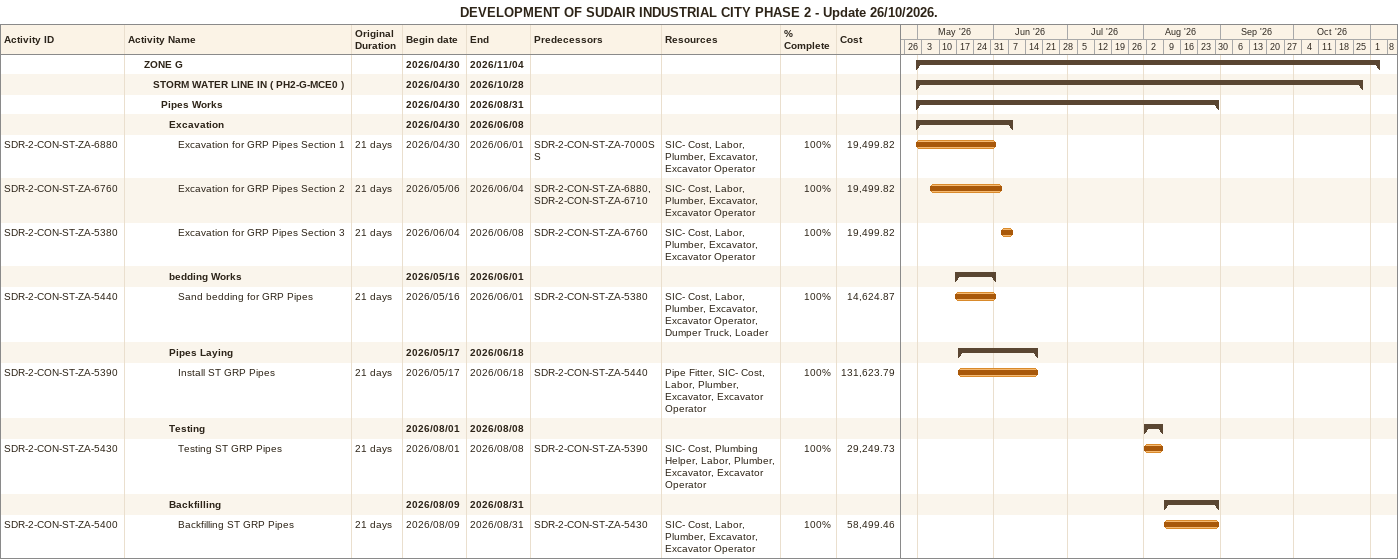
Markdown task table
DEVELOPMENT OF SUDAIR INDUSTRIAL CITY PHASE 2 - Update 26/10/2026.

| ID | Level | Task | Original duration | Start | Finish | Predecessors | Resources | % complete | Cost |
|---|---|---|---|---|---|---|---|---|---|
|  | 3 | **ZONE G** |  | 2026-04-30 | 2026-11-04 |  |  |  |  |
|  | 4 | **STORM WATER LINE IN ( PH2-G-MCE0 )** |  | 2026-04-30 | 2026-10-28 |  |  |  |  |
|  | 5 | **Pipes Works** |  | 2026-04-30 | 2026-08-31 |  |  |  |  |
|  | 6 | **Excavation** |  | 2026-04-30 | 2026-06-08 |  |  |  |  |
| SDR-2-CON-ST-ZA-6880 | 7 | Excavation for GRP Pipes Section 1 | 21d | 2026-04-30 | 2026-06-01 | SDR-2-CON-ST-ZA-7000SS | SIC- Cost, Labor, Plumber, Excavator, Excavator Operator | 100 | 19499.82 |
| SDR-2-CON-ST-ZA-6760 | 7 | Excavation for GRP Pipes Section 2 | 21d | 2026-05-06 | 2026-06-04 | SDR-2-CON-ST-ZA-6880, SDR-2-CON-ST-ZA-6710 | SIC- Cost, Labor, Plumber, Excavator, Excavator Operator | 100 | 19499.82 |
| SDR-2-CON-ST-ZA-5380 | 7 | Excavation for GRP Pipes Section 3 | 21d | 2026-06-04 | 2026-06-08 | SDR-2-CON-ST-ZA-6760 | SIC- Cost, Labor, Plumber, Excavator, Excavator Operator | 100 | 19499.82 |
|  | 6 | **bedding Works** |  | 2026-05-16 | 2026-06-01 |  |  |  |  |
| SDR-2-CON-ST-ZA-5440 | 7 | Sand bedding for GRP Pipes | 21d | 2026-05-16 | 2026-06-01 | SDR-2-CON-ST-ZA-5380 | SIC- Cost, Labor, Plumber, Excavator, Excavator Operator, Dumper Truck, Loader | 100 | 14624.87 |
|  | 6 | **Pipes Laying** |  | 2026-05-17 | 2026-06-18 |  |  |  |  |
| SDR-2-CON-ST-ZA-5390 | 7 | Install ST GRP Pipes | 21d | 2026-05-17 | 2026-06-18 | SDR-2-CON-ST-ZA-5440 | Pipe Fitter, SIC- Cost, Labor, Plumber, Excavator, Excavator Operator | 100 | 131623.79 |
|  | 6 | **Testing** |  | 2026-08-01 | 2026-08-08 |  |  |  |  |
| SDR-2-CON-ST-ZA-5430 | 7 | Testing ST GRP Pipes | 21d | 2026-08-01 | 2026-08-08 | SDR-2-CON-ST-ZA-5390 | SIC- Cost, Plumbing Helper, Labor, Plumber, Excavator, Excavator Operator | 100 | 29249.73 |
|  | 6 | **Backfilling** |  | 2026-08-09 | 2026-08-31 |  |  |  |  |
| SDR-2-CON-ST-ZA-5400 | 7 | Backfilling ST GRP Pipes | 21d | 2026-08-09 | 2026-08-31 | SDR-2-CON-ST-ZA-5430 | SIC- Cost, Labor, Plumber, Excavator, Excavator Operator | 100 | 58499.46 |
